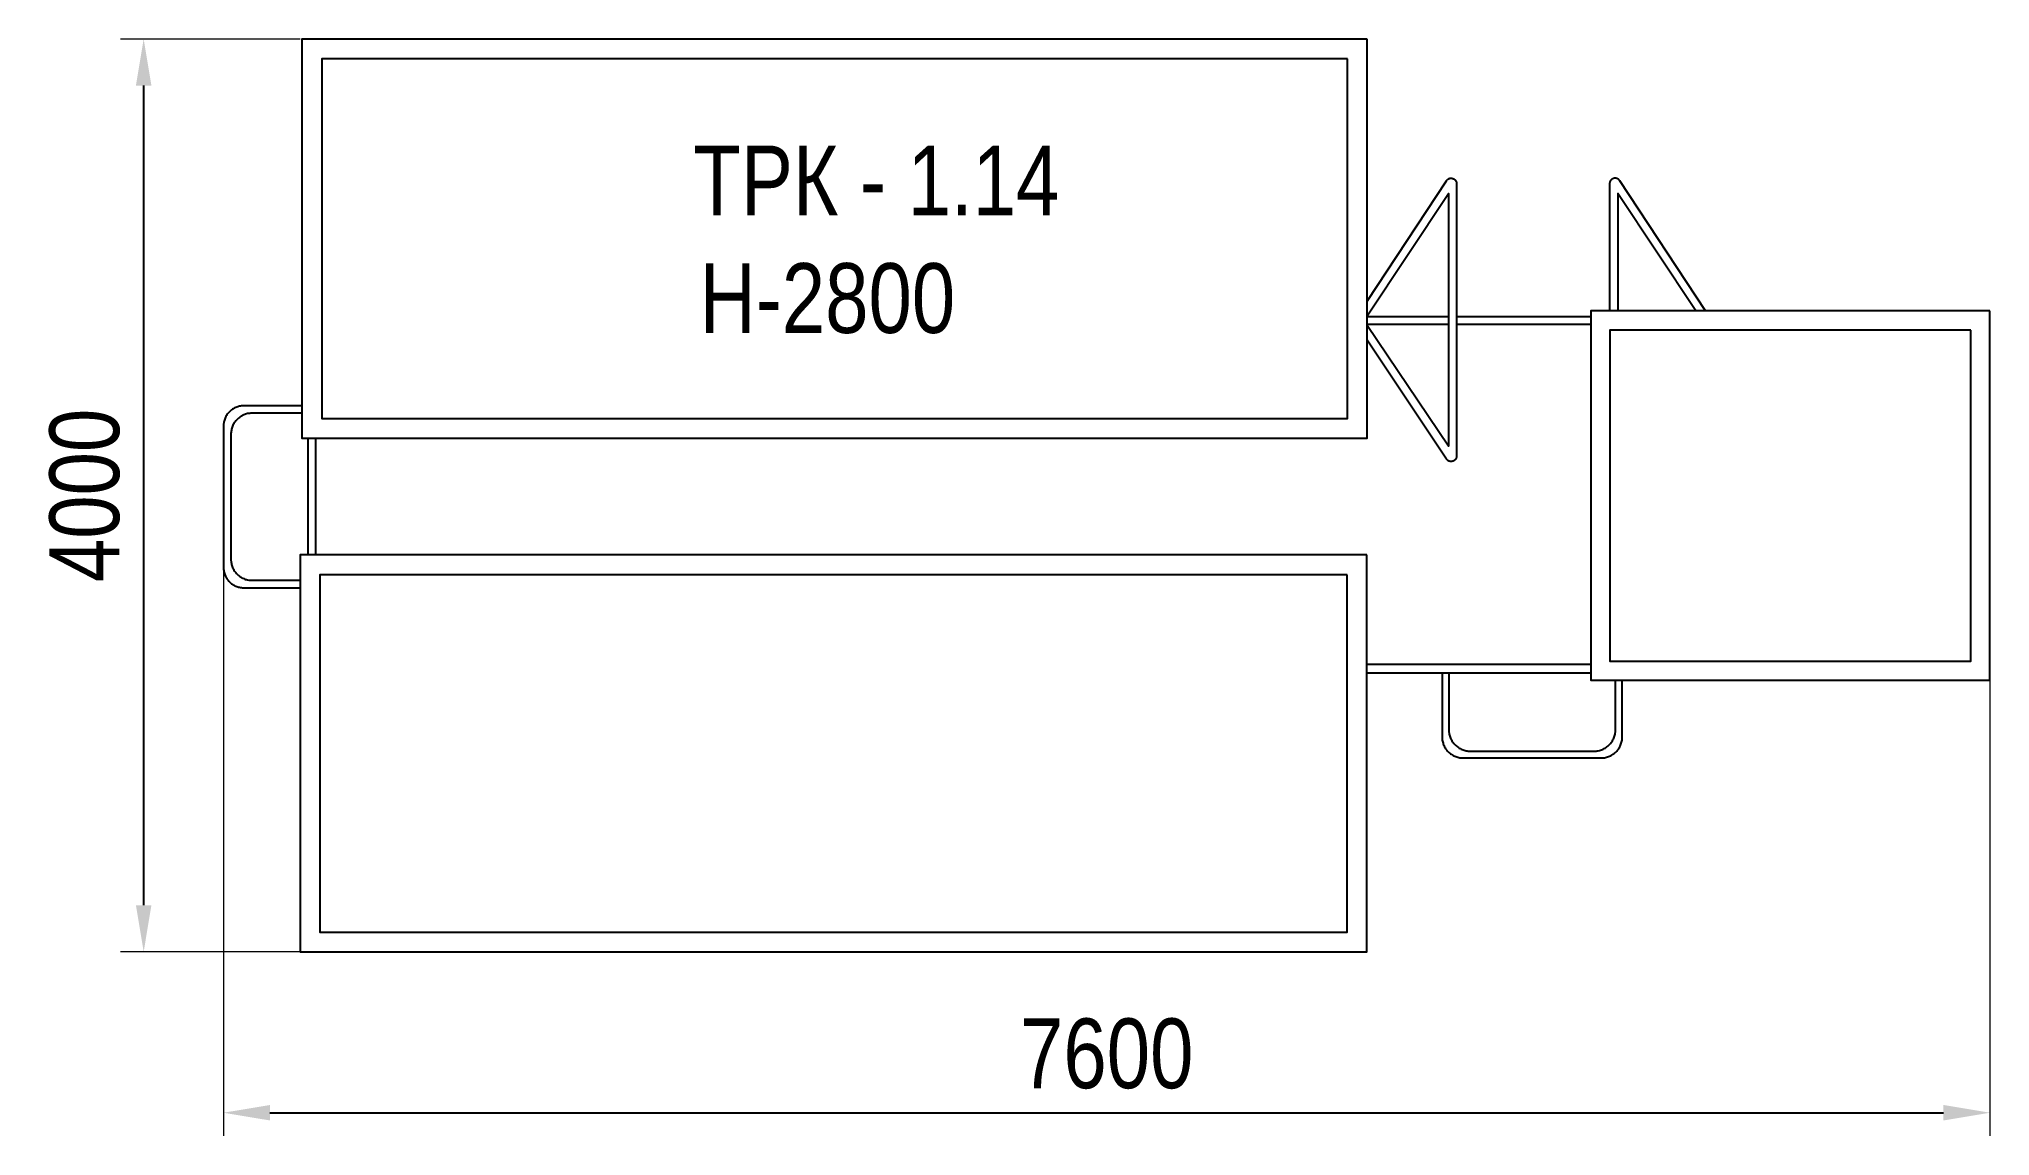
# Model space of a CAD drawing. Header units: millimetres. Extents: x -3798 to 4592, y -2758 to 1960.
import ezdxf

# ---------------------------------------------------------------- set-up
doc = ezdxf.new("R2010")
doc.units = ezdxf.units.MM
for name, color, linetype in [('DIKOM_АРТИКУЛ', 7, 'Continuous'), ('DIKOM_ОБЪЕКТ', 7, 'Continuous'), ('DIKOM_РАЗМЕР_ОБЪЕКТА', 7, 'Continuous')]:
    doc.layers.add(name, color=color, linetype=linetype)
doc.styles.add('style1', font='arial.ttf', dxfattribs={"width": 0.8})
doc.dimstyles.new('1-50', dxfattribs={"dimtxt": 300, "dimasz": 200, "dimexe": 100, "dimexo": 0, "dimgap": 100, "dimtad": 1, "dimdec": 0, "dimtxsty": 'style1', "dimcen": 0, "dimclrd": 7, "dimclre": 7, "dimadec": 1, "dimazin": 2, "dimtfac": 1, "dimtdec": 0, "dimtmove": 0, "dimatfit": 3, "dimfxl": 0, "dimlwd": 25, "dimlwe": 18, "dimarcsym": 0})

# ---------------------------------------------------------------- blocks, each defined once
blk = doc.blocks.new('*D3')
at = {"layer": 'Defpoints', "color": 0, "transparency": 16777216}
for p in [(-3004.8, -179), (4591.8, -179), (4591.8, -2657.5)]:
    blk.add_point(p, dxfattribs=at)
at = {"layer": 'DIKOM_РАЗМЕР_ОБЪЕКТА', "color": 7, "lineweight": 18, "transparency": 16777216}
for p, q in [((-3004.8, -179), (-3004.8, -2757.5)), ((4591.8, -179), (4591.8, -2757.5))]:
    blk.add_line(p, q, dxfattribs=at)
at = {"layer": 'DIKOM_РАЗМЕР_ОБЪЕКТА', "color": 7, "lineweight": 25, "transparency": 16777216}
blk.add_line((-2804.8, -2657.5), (4391.8, -2657.5), dxfattribs=at)
at = {"layer": 'DIKOM_РАЗМЕР_ОБЪЕКТА', "color": 7, "transparency": 16777216}
for points in [[(-2804.8, -2624.2), (-2804.8, -2690.8), (-3004.8, -2657.5)], [(4391.8, -2624.2), (4391.8, -2690.8), (4591.8, -2657.5)]]:
    blk.add_solid(points, dxfattribs=at)
at = {"layer": 'DIKOM_РАЗМЕР_ОБЪЕКТА', "color": 0, "transparency": 16777216, "insert": (793.5, -2404.3), "char_height": 300, "attachment_point": 5, "style": 'style1'}
blk.add_mtext('7600', dxfattribs=at)
blk = doc.blocks.new('*D4')
at = {"layer": 'Defpoints', "color": 0, "transparency": 16777216}
for p in [(-3348, 1959.6), (-2675.4, 1959.6), (-2675.4, -1965.6)]:
    blk.add_point(p, dxfattribs=at)
at = {"layer": 'DIKOM_РАЗМЕР_ОБЪЕКТА', "color": 7, "lineweight": 18, "transparency": 16777216}
for p, q in [((-2675.4, 1959.6), (-3448, 1959.6)), ((-2675.4, -1965.6), (-3448, -1965.6))]:
    blk.add_line(p, q, dxfattribs=at)
at = {"layer": 'DIKOM_РАЗМЕР_ОБЪЕКТА', "color": 7, "lineweight": 25, "transparency": 16777216}
blk.add_line((-3348, -1765.6), (-3348, 1759.6), dxfattribs=at)
at = {"layer": 'DIKOM_РАЗМЕР_ОБЪЕКТА', "color": 7, "transparency": 16777216}
for points in [[(-3381.3, 1759.6), (-3314.7, 1759.6), (-3348, 1959.6)], [(-3381.3, -1765.6), (-3314.7, -1765.6), (-3348, -1965.6)]]:
    blk.add_solid(points, dxfattribs=at)
at = {"layer": 'DIKOM_РАЗМЕР_ОБЪЕКТА', "color": 0, "transparency": 16777216, "insert": (-3601.2, -3), "char_height": 300, "attachment_point": 5, "rotation": 90, "style": 'style1'}
blk.add_mtext('4000', dxfattribs=at)

msp = doc.modelspace()

# ---------------------------------------------------------------- linework, layer by layer
at = {"layer": 'DIKOM_ОБЪЕКТ'}
for points in [[(1913.3, 1959.6), (-2667.4, 1959.6), (-2667.4, 242.7), (1913.3, 242.7)], [(1828.3, 1874.7), (-2582.4, 1874.7), (-2582.4, 327.7), (1828.3, 327.7)], [(4591.8, 790.3), (2875.1, 790.3), (2875.1, -798), (4591.8, -798)], [(4509.8, 708.3), (2957.1, 708.3), (2957.1, -716), (4509.8, -716)], [(1912, -258.9), (-2675.4, -258.9), (-2675.4, -1965.6), (1912, -1965.6)], [(1827, -343.9), (-2590.4, -343.9), (-2590.4, -1880.6), (1827, -1880.6)]]:
    msp.add_lwpolyline(points, close=True, dxfattribs=at)
for points in [[(1913.3, 832.7), (2254.8, 1350.5), (2255.4, 1351.3), (2256, 1352.2), (2256.7, 1353), (2257.4, 1353.8), (2258.1, 1354.5), (2258.8, 1355.2), (2259.6, 1355.8), (2260.3, 1356.4), (2261.1, 1357), (2261.9, 1357.5), (2262.7, 1358), (2263.5, 1358.5), (2264.4, 1358.9), (2265.2, 1359.3), (2266.1, 1359.6), (2267, 1359.9), (2267.9, 1360.2), (2268.8, 1360.4), (2269.6, 1360.6), (2270.5, 1360.8), (2271.4, 1360.9), (2272.4, 1361), (2273.3, 1361), (2274.2, 1361), (2275.1, 1361), (2276, 1361), (2276.9, 1360.9), (2277.8, 1360.8), (2278.7, 1360.6), (2279.6, 1360.4), (2280.5, 1360.2), (2281.3, 1360), (2282.2, 1359.7), (2283, 1359.4), (2283.9, 1359.1), (2284.7, 1358.7), (2285.5, 1358.3), (2286.3, 1357.9), (2287.1, 1357.4), (2287.9, 1356.9), (2288.6, 1356.4), (2289.4, 1355.9), (2290.1, 1355.3), (2290.8, 1354.7), (2291.4, 1354.1), (2292.1, 1353.4), (2292.7, 1352.7), (2293.3, 1352), (2293.8, 1351.3), (2294.4, 1350.5), (2294.9, 1349.8), (2295.3, 1348.9), (2295.8, 1348.1), (2296.2, 1347.3), (2296.6, 1346.4), (2296.9, 1345.5), (2297.2, 1344.5), (2297.5, 1343.6), (2297.7, 1342.6), (2297.9, 1341.6), (2298.1, 1340.6), (2298.2, 1339.5), (2298.2, 1338.5), (2298.3, 1337.4), (2298.3, 166.9), (2298.2, 165.8), (2298.2, 164.7), (2298.1, 163.6), (2297.9, 162.6), (2297.7, 161.6), (2297.5, 160.6), (2297.2, 159.7), (2296.9, 158.7), (2296.6, 157.8), (2296.2, 156.9), (2295.8, 156.1), (2295.3, 155.2), (2294.8, 154.4), (2294.3, 153.6), (2293.8, 152.8), (2293.2, 152.1), (2292.6, 151.4), (2292, 150.7), (2291.4, 150), (2290.7, 149.4), (2290, 148.8), (2289.3, 148.2), (2288.6, 147.7), (2287.8, 147.1), (2287, 146.7), (2286.3, 146.2), (2285.5, 145.8), (2284.6, 145.4), (2283.8, 145), (2282.9, 144.6), (2282.1, 144.3), (2281.2, 144), (2280.3, 143.8), (2279.4, 143.6), (2278.6, 143.4), (2277.7, 143.2), (2276.7, 143.1), (2275.8, 143), (2274.9, 143), (2274, 143), (2273.1, 143), (2272.2, 143), (2271.3, 143.1), (2270.3, 143.2), (2269.4, 143.4), (2268.5, 143.6), (2267.6, 143.8), (2266.7, 144.1), (2265.9, 144.4), (2265, 144.7), (2264.1, 145.1), (2263.3, 145.5), (2262.4, 145.9), (2261.6, 146.4), (2260.8, 147), (2260, 147.5), (2259.2, 148.1), (2258.5, 148.8), (2257.7, 149.5), (2257, 150.2), (2256.3, 151), (2255.7, 151.8), (2255, 152.7), (2254.4, 153.5), (1913.3, 664.3)], [(3368.8, 790.3), (2999.4, 1350.5), (2998.8, 1351.3), (2998.1, 1352.2), (2997.5, 1353), (2996.8, 1353.8), (2996.1, 1354.5), (2995.3, 1355.2), (2994.6, 1355.8), (2993.8, 1356.4), (2993, 1357), (2992.2, 1357.5), (2991.4, 1358), (2990.6, 1358.5), (2989.8, 1358.9), (2988.9, 1359.3), (2988, 1359.6), (2987.2, 1359.9), (2986.3, 1360.2), (2985.4, 1360.4), (2984.5, 1360.6), (2983.6, 1360.8), (2982.7, 1360.9), (2981.8, 1361), (2980.9, 1361), (2980, 1361), (2979.1, 1361), (2978.2, 1361), (2977.3, 1360.9), (2976.4, 1360.8), (2975.5, 1360.6), (2974.6, 1360.4), (2973.7, 1360.2), (2972.8, 1360), (2972, 1359.7), (2971.1, 1359.4), (2970.3, 1359.1), (2969.4, 1358.7), (2968.6, 1358.3), (2967.8, 1357.9), (2967, 1357.4), (2966.3, 1356.9), (2965.5, 1356.4), (2964.8, 1355.9), (2964.1, 1355.3), (2963.4, 1354.7), (2962.7, 1354.1), (2962.1, 1353.4), (2961.5, 1352.7), (2960.9, 1352), (2960.3, 1351.3), (2959.8, 1350.5), (2959.3, 1349.8), (2958.8, 1348.9), (2958.4, 1348.1), (2958, 1347.3), (2957.6, 1346.4), (2957.2, 1345.5), (2956.9, 1344.5), (2956.7, 1343.6), (2956.4, 1342.6), (2956.2, 1341.6), (2956.1, 1340.6), (2956, 1339.5), (2955.9, 1338.5), (2955.9, 1337.4), (2955.9, 790.3)], [(1913.3, 768.9), (2263.3, 1295.6), (2263.3, 208.3), (1913.3, 727.5)], [(3326.6, 790.3), (2990.8, 1295.6), (2990.9, 790.3)], [(2263.3, 764.4), (1913.3, 764.4)], [(2875.1, 764.4), (2298.3, 764.4)], [(1913.3, 733.6), (2263.3, 733.6)], [(2298.3, 733.6), (2875.1, 733.6)], [(-2667.4, 382.5), (-2917.9, 382.5), (-2922.3, 382.4), (-2926.7, 382), (-2931.1, 381.5), (-2935.4, 380.7), (-2939.6, 379.7), (-2943.7, 378.6), (-2947.7, 377.2), (-2951.7, 375.6), (-2955.5, 373.9), (-2959.3, 371.9), (-2962.9, 369.8), (-2966.4, 367.6), (-2969.8, 365.1), (-2973.1, 362.5), (-2976.3, 359.8), (-2979.3, 356.9), (-2982.2, 353.9), (-2984.9, 350.7), (-2987.5, 347.4), (-2989.9, 344), (-2992.2, 340.4), (-2994.3, 336.8), (-2996.2, 333), (-2997.9, 329.2), (-2999.5, 325.2), (-3000.9, 321.1), (-3002, 317), (-3003, 312.8), (-3003.8, 308.5), (-3004.3, 304.1), (-3004.7, 299.7), (-3004.8, 295.2), (-3004.8, -312.4), (-3004.7, -316.9), (-3004.3, -321.4), (-3003.8, -325.7), (-3003, -330), (-3002, -334.3), (-3000.9, -338.4), (-2999.5, -342.5), (-2997.9, -346.5), (-2996.2, -350.4), (-2994.3, -354.1), (-2992.2, -357.8), (-2989.9, -361.4), (-2987.5, -364.8), (-2984.9, -368.1), (-2982.2, -371.3), (-2979.3, -374.3), (-2976.3, -377.2), (-2973.1, -380), (-2969.8, -382.6), (-2966.4, -385), (-2962.9, -387.3), (-2959.3, -389.4), (-2955.5, -391.4), (-2951.7, -393.1), (-2947.7, -394.7), (-2943.7, -396.1), (-2939.6, -397.2), (-2935.4, -398.2), (-2931.1, -399), (-2926.7, -399.6), (-2922.3, -399.9), (-2917.9, -400), (-2675.4, -400)], [(-2667.4, 350.5), (-2882.6, 350.5), (-2887.2, 350.4), (-2891.8, 350), (-2896.3, 349.4), (-2900.8, 348.6), (-2905.1, 347.6), (-2909.4, 346.4), (-2913.6, 345), (-2917.7, 343.4), (-2921.7, 341.5), (-2925.6, 339.5), (-2929.3, 337.3), (-2933, 335), (-2936.5, 332.5), (-2939.9, 329.8), (-2943.2, 326.9), (-2946.4, 323.9), (-2949.3, 320.7), (-2952.2, 317.5), (-2954.9, 314), (-2957.4, 310.5), (-2959.7, 306.8), (-2961.9, 303), (-2963.9, 299.1), (-2965.7, 295.1), (-2967.3, 290.9), (-2968.7, 286.7), (-2969.9, 282.4), (-2971, 278), (-2971.7, 273.6), (-2972.3, 269), (-2972.7, 264.4), (-2972.8, 259.8), (-2972.8, -277.4), (-2972.7, -282), (-2972.3, -286.6), (-2971.7, -291.2), (-2970.9, -295.6), (-2969.9, -300), (-2968.7, -304.3), (-2967.3, -308.5), (-2965.7, -312.6), (-2963.9, -316.7), (-2961.9, -320.6), (-2959.7, -324.4), (-2957.4, -328), (-2954.9, -331.6), (-2952.2, -335), (-2949.3, -338.3), (-2946.4, -341.4), (-2943.2, -344.4), (-2939.9, -347.3), (-2936.5, -350), (-2933, -352.5), (-2929.3, -354.9), (-2925.6, -357.1), (-2921.7, -359.1), (-2917.7, -360.9), (-2913.6, -362.5), (-2909.4, -363.9), (-2905.1, -365.2), (-2900.8, -366.2), (-2896.3, -367), (-2891.8, -367.5), (-2887.2, -367.9), (-2882.6, -368), (-2675.4, -368)], [(-2640.2, -258.9), (-2640.2, 242.7)], [(-2608.2, -258.9), (-2608.2, 242.7)], [(2875.1, -730.7), (1912, -730.7)], [(1912, -765.2), (2875.1, -765.2)], [(2235.6, -765.2), (2235.6, -1041.7), (2235.7, -1046.3), (2236, -1050.9), (2236.6, -1055.4), (2237.4, -1059.8), (2238.4, -1064.2), (2239.6, -1068.4), (2241, -1072.6), (2242.6, -1076.7), (2244.4, -1080.7), (2246.4, -1084.6), (2248.6, -1088.3), (2250.9, -1092), (2253.4, -1095.5), (2256.1, -1098.9), (2259, -1102.2), (2261.9, -1105.3), (2265.1, -1108.3), (2268.3, -1111.1), (2271.7, -1113.8), (2275.3, -1116.3), (2278.9, -1118.7), (2282.7, -1120.8), (2286.6, -1122.8), (2290.5, -1124.6), (2294.6, -1126.2), (2298.8, -1127.6), (2303.1, -1128.9), (2307.4, -1129.9), (2311.9, -1130.7), (2316.4, -1131.2), (2320.9, -1131.6), (2325.6, -1131.7), (2920.5, -1131.7), (2925.1, -1131.6), (2929.7, -1131.2), (2934.2, -1130.7), (2938.6, -1129.9), (2942.9, -1128.9), (2947.2, -1127.6), (2951.4, -1126.2), (2955.5, -1124.6), (2959.5, -1122.8), (2963.3, -1120.8), (2967.1, -1118.7), (2970.8, -1116.3), (2974.3, -1113.8), (2977.7, -1111.1), (2981, -1108.3), (2984.1, -1105.3), (2987.1, -1102.2), (2989.9, -1098.9), (2992.6, -1095.5), (2995.1, -1092), (2997.4, -1088.3), (2999.6, -1084.6), (3001.6, -1080.7), (3003.4, -1076.7), (3005, -1072.6), (3006.4, -1068.4), (3007.6, -1064.2), (3008.6, -1059.8), (3009.4, -1055.4), (3010, -1050.9), (3010.3, -1046.3), (3010.5, -1041.7), (3010.5, -798)], [(2264.6, -765.2), (2264.6, -1010.8), (2264.7, -1015.5), (2265, -1020.2), (2265.6, -1024.8), (2266.4, -1029.3), (2267.5, -1033.7), (2268.7, -1038.1), (2270.2, -1042.4), (2271.9, -1046.5), (2273.7, -1050.6), (2275.8, -1054.6), (2278, -1058.4), (2280.5, -1062.1), (2283.1, -1065.7), (2285.8, -1069.2), (2288.7, -1072.6), (2291.8, -1075.8), (2295.1, -1078.8), (2298.4, -1081.7), (2301.9, -1084.4), (2305.6, -1087), (2309.4, -1089.4), (2313.3, -1091.6), (2317.3, -1093.6), (2321.4, -1095.5), (2325.6, -1097.1), (2329.9, -1098.6), (2334.4, -1099.8), (2338.9, -1100.8), (2343.4, -1101.6), (2348.1, -1102.2), (2352.8, -1102.6), (2357.6, -1102.7), (2888.8, -1102.7), (2893.6, -1102.6), (2898.3, -1102.2), (2902.9, -1101.6), (2907.5, -1100.8), (2912, -1099.8), (2916.4, -1098.6), (2920.7, -1097.1), (2924.9, -1095.5), (2929, -1093.6), (2933, -1091.6), (2936.8, -1089.4), (2940.6, -1087), (2944.2, -1084.4), (2947.7, -1081.7), (2951.1, -1078.8), (2954.3, -1075.8), (2957.4, -1072.6), (2960.3, -1069.2), (2963, -1065.7), (2965.6, -1062.1), (2968, -1058.4), (2970.3, -1054.6), (2972.3, -1050.6), (2974.2, -1046.5), (2975.8, -1042.4), (2977.3, -1038.1), (2978.5, -1033.7), (2979.6, -1029.3), (2980.4, -1024.8), (2981, -1020.2), (2981.3, -1015.5), (2981.5, -1010.8), (2981.5, -798)]]:
    msp.add_lwpolyline(points, dxfattribs=at)

# ---------------------------------------------------------------- texts
at = {"layer": 'DIKOM_АРТИКУЛ', "color": 7, "linetype": 'Continuous', "lineweight": 15, "insert": (-984.3, 1501.3), "char_height": 300, "width": 2314.7, "attachment_point": 1, "style": 'style1'}
msp.add_mtext('ТРК - 1.14', dxfattribs=at)
at = {"layer": 'DIKOM_РАЗМЕР_ОБЪЕКТА', "insert": (-957.6, 995.7), "char_height": 300, "attachment_point": 1, "style": 'style1'}
msp.add_mtext_dynamic_manual_height_columns('H-2800', width=2314.7, gutter_width=20, heights=[0], dxfattribs=at)

# ---------------------------------------------------------------- dimensions: what is measured, and where the dimension line sits
at = {"layer": 'DIKOM_РАЗМЕР_ОБЪЕКТА'}
dim = msp.add_linear_dim(base=(-3348, 1959.6), p1=(-2675.4, -1965.6), p2=(-2675.4, 1959.6), angle=90, text='4000', dimstyle='1-50', dxfattribs=at)
dim.commit()
dim.dimension.update_dxf_attribs({"geometry": '*D4', "text_midpoint": (-3601.2, -3)})
dim = msp.add_linear_dim(base=(4591.8, -2657.5), p1=(-3004.8, -179), p2=(4591.8, -179), text='7600', dimstyle='1-50', dxfattribs=at)
dim.commit()
dim.dimension.update_dxf_attribs({"geometry": '*D3', "text_midpoint": (793.5, -2404.3)})

doc.saveas('drawing.dxf')
